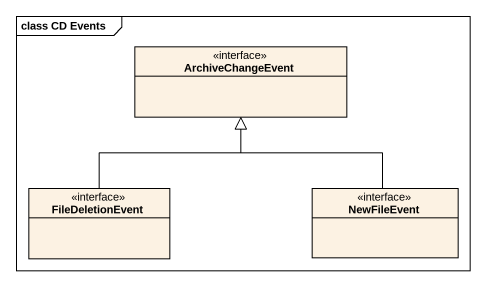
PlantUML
@startuml
mainframe class CD Events
hide circle
hide empty members
interface ArchiveChangeEvent
interface FileDeletionEvent
interface NewFileEvent
FileDeletionEvent -up-|> ArchiveChangeEvent
NewFileEvent -up-|> ArchiveChangeEvent
@enduml
